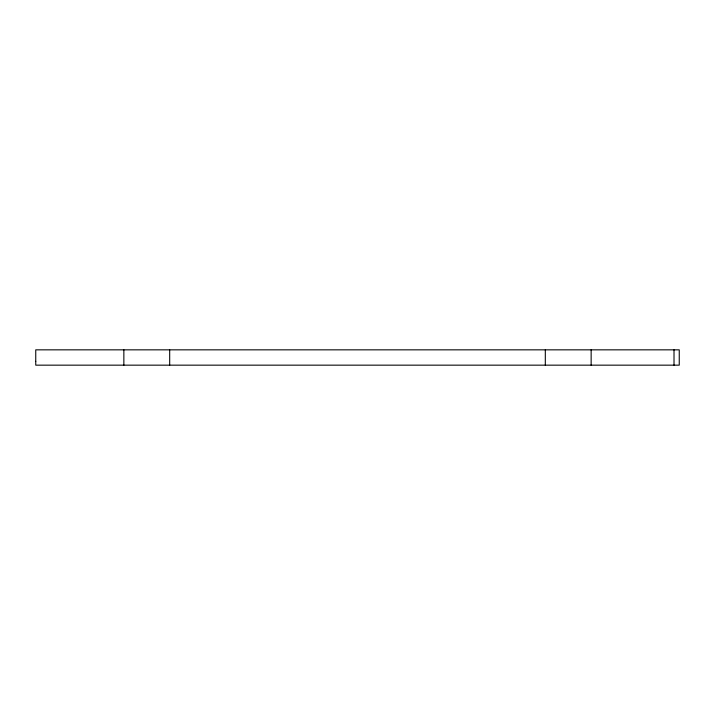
<?xml version="1.0" encoding="UTF-8"?>
<svg xmlns="http://www.w3.org/2000/svg" width="715" height="715" viewBox="0 0 715 715"><rect width="100%" height="100%" fill="white"/><g stroke="black" fill="none" stroke-linecap="round" stroke-linejoin="round"><path stroke-width="1.07" d="M123.856 365.159L123.856 349.841M169.687 365.159L169.687 349.841M545.313 365.159L545.313 349.841M591.144 365.159L591.144 349.841M674.013 365.159L674.013 349.841M35.75 361.334L35.75 365.159L679.25 365.159L679.25 349.841L35.75 349.841L35.75 361.334"/></g></svg>
